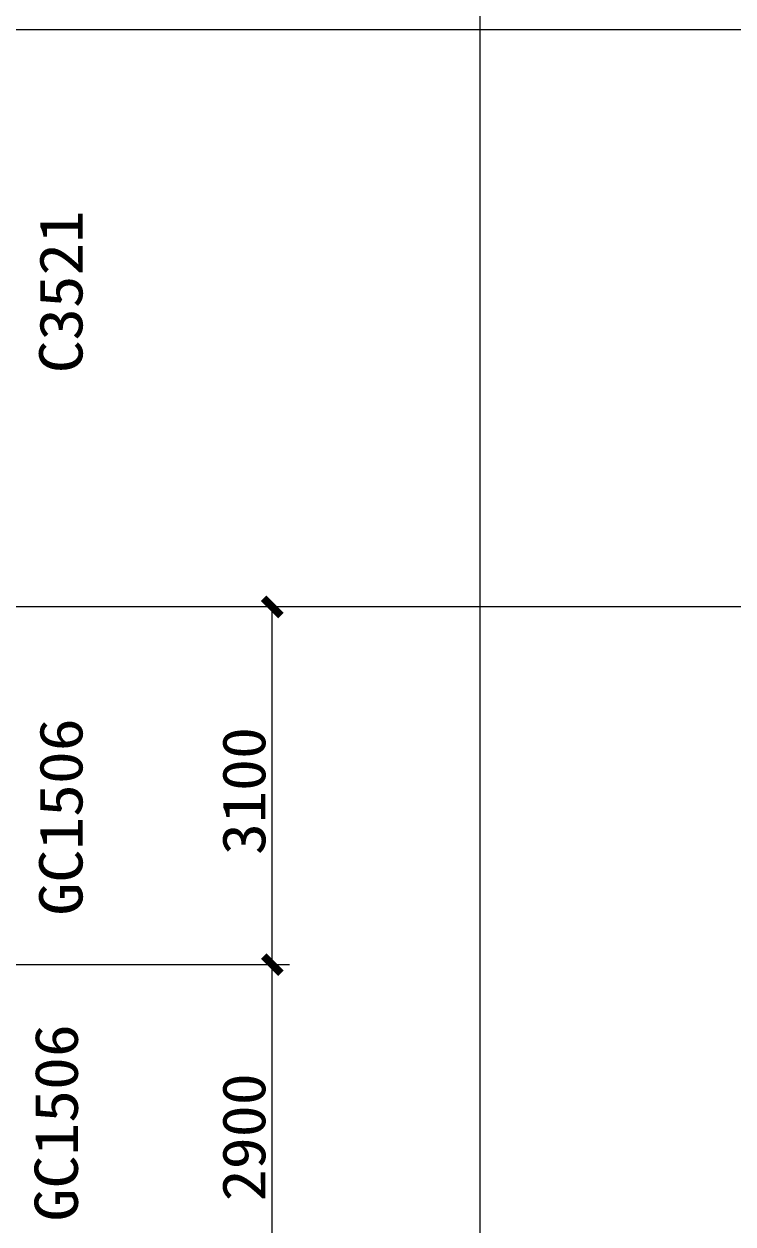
# Model space of a CAD drawing. Extents: x -307567 to 704339, y -10277 to 165507.
# Drawn here: x 417907 to 424044, y 30234 to 40630 of the extents above; entities that cross this region are included whole.
import ezdxf
from ezdxf.enums import TextEntityAlignment as Align

# ---------------------------------------------------------------- set-up
doc = ezdxf.new("R2010")
doc.units = 0
doc.header["$MEASUREMENT"] = 0
doc.layers.add('wode', color=250, linetype='CONTINUOUS', lineweight=0)
doc.styles.get("Standard").update_dxf_attribs({"font": 'txt', "height": 3})

msp = doc.modelspace()

# ---------------------------------------------------------------- linework, layer by layer
at = {"layer": 'wode', "color": 0}
for p, q in [((421855.3421, 14548.49971), (421855.3421, 99323.39017)), ((436594.37973, 40580.41911), (362086.13411, 40580.41911)), ((436594.37973, 35580.44258), (362086.13411, 35580.44258)), ((420205.7898, 35580.44258), (407813.12715, 35580.44258)), ((420055.79055, 32480.45961), (420055.79055, 35580.44258)), ((420205.7898, 32480.45961), (410455.3991, 32480.45961)), ((420055.79055, 29580.47373), (420055.79055, 32480.45961))]:
    msp.add_line(p, q, dxfattribs=at)
at = {"layer": 'wode', "color": 0, "const_width": 67.49966}
for points in [[(419980.79092, 35655.44221), (420130.79017, 35505.44296)], [(419980.79092, 32555.45923), (420130.79017, 32405.45998)]]:
    msp.add_lwpolyline(points, dxfattribs=at)

# ---------------------------------------------------------------- texts
at = {"layer": 'wode', "color": 0}
for s, width, p, p2 in [('C3521', 0.867693, (418412.86663, 37605.43246), (418412.86663, 39015.42678)), ('GC1506', 0.88258, (418412.86663, 32905.45901), (418412.86663, 34615.44954)), ('3100', 0.986666, (419995.8055, 33430.45639), (419995.8055, 34540.44992)), ('GC1506', 0.882581, (418372.8766, 30255.47035), (418372.8766, 31965.46203)), ('2900', 0.888, (419995.8055, 30430.47024), (419995.8055, 31540.46492))]:
    msp.add_text(s, height=374.998125, rotation=90, dxfattribs=dict(at, width=width)).set_placement(p, p2, align=Align.FIT)

doc.saveas('drawing.dxf')
